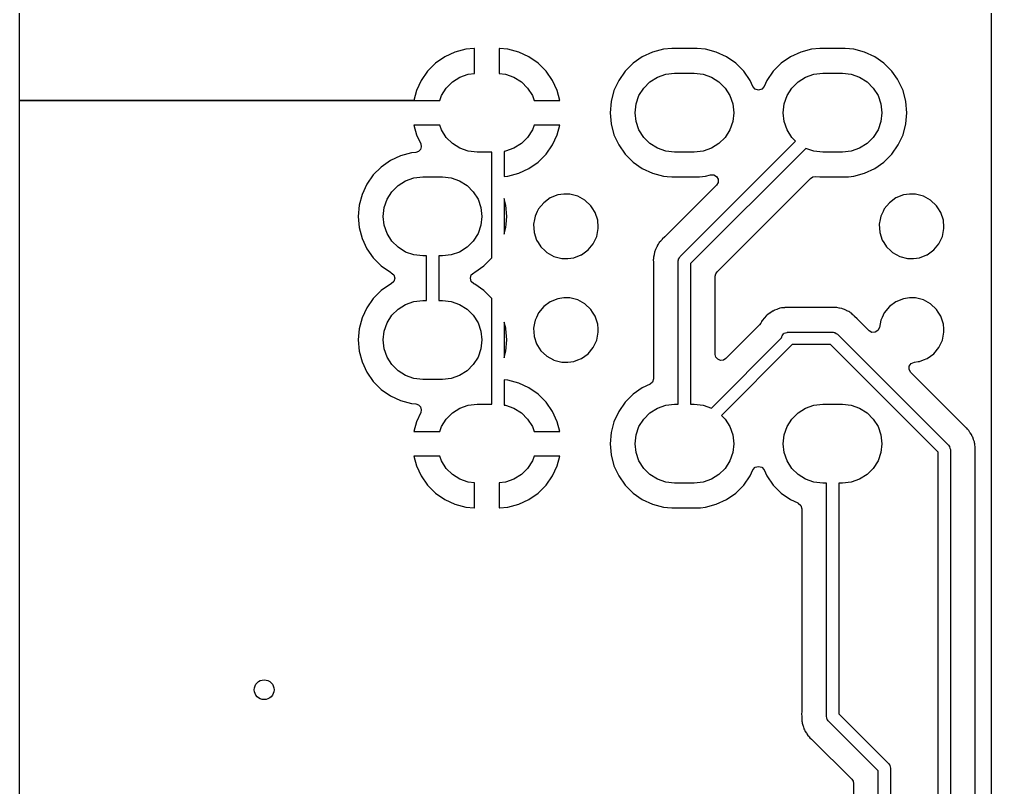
# Model space of a CAD drawing. Extents: x 144.2 to 239.5, y -132.7 to -33.4.
# Drawn here: x 219.84 to 239.52, y -116.28 to -100.73 of the extents above; entities that cross this region are included whole.
import ezdxf

# ---------------------------------------------------------------- set-up
doc = ezdxf.new("R2010")
doc.units = 0
doc.layers.add('BLACK', color=7, linetype='CONTINUOUS')

msp = doc.modelspace()

# ---------------------------------------------------------------- linework, layer by layer
at = {"layer": 'BLACK', "linetype": 'CONTINUOUS'}
for p, q in [((239.519, -43.0745), (239.51, -132.595)), ((219.835, -102.37), (219.835, -94.7995)), ((228.873, -101.335), (228.654, -101.394)), ((229.043, -101.32), (228.873, -101.335)), ((229.05, -101.32), (229.043, -101.32)), ((229.05, -101.826), (229.05, -101.32)), ((229.557, -101.32), (229.55, -101.32)), ((229.55, -101.32), (229.55, -101.826)), ((229.727, -101.335), (229.557, -101.32)), ((229.946, -101.394), (229.727, -101.335)), ((232.873, -101.334), (232.654, -101.393)), ((233.043, -101.319), (232.873, -101.334)), ((233.557, -101.319), (233.043, -101.319)), ((233.043, -101.319), (233.043, -101.319)), ((233.727, -101.334), (233.557, -101.319)), ((233.557, -101.319), (233.557, -101.319)), ((233.946, -101.393), (233.727, -101.334)), ((235.873, -101.334), (235.654, -101.393)), ((236.043, -101.319), (235.873, -101.334)), ((236.557, -101.319), (236.043, -101.319)), ((236.043, -101.319), (236.043, -101.319)), ((236.727, -101.334), (236.557, -101.319)), ((236.557, -101.319), (236.557, -101.319)), ((236.946, -101.393), (236.727, -101.334)), ((228.448, -101.49), (228.261, -101.62)), ((228.654, -101.394), (228.448, -101.49)), ((230.152, -101.49), (229.946, -101.394)), ((230.339, -101.62), (230.152, -101.49)), ((232.447, -101.489), (232.261, -101.62)), ((232.654, -101.393), (232.447, -101.489)), ((234.153, -101.489), (233.946, -101.393)), ((234.339, -101.62), (234.153, -101.489)), ((235.447, -101.489), (235.261, -101.62)), ((235.654, -101.393), (235.447, -101.489)), ((237.153, -101.489), (236.946, -101.393)), ((237.339, -101.62), (237.153, -101.489)), ((228.261, -101.62), (228.1, -101.781)), ((230.5, -101.781), (230.339, -101.62)), ((232.261, -101.62), (232.1, -101.781)), ((234.5, -101.781), (234.339, -101.62)), ((235.261, -101.62), (235.1, -101.781)), ((237.5, -101.781), (237.339, -101.62)), ((228.1, -101.781), (227.97, -101.968)), ((228.601, -101.995), (228.753, -101.899)), ((228.753, -101.899), (228.922, -101.84)), ((228.922, -101.84), (229.05, -101.826)), ((229.55, -101.826), (229.678, -101.84)), ((229.678, -101.84), (229.847, -101.899)), ((229.847, -101.899), (229.999, -101.995)), ((230.63, -101.968), (230.5, -101.781)), ((232.1, -101.781), (231.969, -101.967)), ((232.601, -101.995), (232.753, -101.899)), ((232.753, -101.899), (232.922, -101.84)), ((232.922, -101.84), (233.1, -101.82)), ((233.1, -101.82), (233.5, -101.82)), ((233.5, -101.82), (233.678, -101.84)), ((233.678, -101.84), (233.847, -101.899)), ((233.847, -101.899), (233.999, -101.995)), ((234.631, -101.967), (234.5, -101.781)), ((235.1, -101.781), (234.969, -101.967)), ((235.601, -101.995), (235.753, -101.899)), ((235.753, -101.899), (235.922, -101.84)), ((235.922, -101.84), (236.1, -101.82)), ((236.1, -101.82), (236.5, -101.82)), ((236.5, -101.82), (236.678, -101.84)), ((236.678, -101.84), (236.847, -101.899)), ((236.847, -101.899), (236.999, -101.995)), ((237.614, -101.944), (237.5, -101.781)), ((237.631, -101.967), (237.614, -101.944)), ((227.97, -101.968), (227.874, -102.174)), ((228.379, -102.273), (228.475, -102.121)), ((228.475, -102.121), (228.601, -101.995)), ((229.999, -101.995), (230.125, -102.121)), ((230.125, -102.121), (230.221, -102.273)), ((230.726, -102.174), (230.63, -101.968)), ((231.969, -101.967), (231.873, -102.174)), ((232.379, -102.273), (232.475, -102.121)), ((232.475, -102.121), (232.601, -101.995)), ((233.999, -101.995), (234.125, -102.121)), ((234.125, -102.121), (234.221, -102.273)), ((234.688, -102.09), (234.631, -101.967)), ((234.733, -102.142), (234.688, -102.09)), ((234.8, -102.161), (234.733, -102.142)), ((234.867, -102.142), (234.8, -102.161)), ((234.912, -102.09), (234.867, -102.142)), ((234.969, -101.967), (234.912, -102.09)), ((235.379, -102.273), (235.475, -102.121)), ((235.475, -102.121), (235.601, -101.995)), ((236.999, -101.995), (237.125, -102.121)), ((237.125, -102.121), (237.221, -102.273)), ((237.727, -102.174), (237.631, -101.967)), ((227.874, -102.174), (227.821, -102.37)), ((228.345, -102.37), (228.379, -102.273)), ((230.221, -102.273), (230.255, -102.37)), ((230.779, -102.37), (230.726, -102.174)), ((231.873, -102.174), (231.814, -102.393)), ((232.32, -102.442), (232.379, -102.273)), ((234.221, -102.273), (234.28, -102.442)), ((235.32, -102.442), (235.379, -102.273)), ((237.221, -102.273), (237.28, -102.442)), ((237.786, -102.393), (237.727, -102.174)), ((219.835, -107.22), (219.835, -102.37)), ((219.835, -102.37), (227.821, -102.37)), ((227.821, -102.37), (219.835, -102.37)), ((227.821, -102.37), (228.345, -102.37)), ((227.821, -102.37), (227.821, -102.37)), ((230.255, -102.37), (230.779, -102.37)), ((230.779, -102.37), (230.779, -102.37)), ((231.814, -102.393), (231.795, -102.62)), ((232.3, -102.62), (232.32, -102.442)), ((234.28, -102.442), (234.3, -102.62)), ((235.3, -102.62), (235.32, -102.442)), ((237.28, -102.442), (237.3, -102.62)), ((237.805, -102.62), (237.786, -102.393)), ((231.795, -102.62), (231.814, -102.847)), ((232.32, -102.798), (232.3, -102.62)), ((234.3, -102.62), (234.28, -102.798)), ((235.32, -102.798), (235.3, -102.62)), ((237.3, -102.62), (237.28, -102.798)), ((237.786, -102.847), (237.805, -102.62)), ((228.345, -102.87), (227.821, -102.87)), ((227.821, -102.87), (227.874, -103.066)), ((228.379, -102.967), (228.345, -102.87)), ((230.255, -102.87), (230.221, -102.967)), ((230.779, -102.87), (230.255, -102.87)), ((230.726, -103.066), (230.779, -102.87)), ((231.814, -102.847), (231.873, -103.066)), ((232.379, -102.967), (232.32, -102.798)), ((234.28, -102.798), (234.221, -102.967)), ((235.379, -102.967), (235.32, -102.798)), ((237.28, -102.798), (237.221, -102.967)), ((237.727, -103.066), (237.786, -102.847)), ((227.874, -103.066), (227.96, -103.251)), ((228.475, -103.119), (228.379, -102.967)), ((228.601, -103.245), (228.475, -103.119)), ((230.125, -103.119), (229.999, -103.245)), ((230.221, -102.967), (230.125, -103.119)), ((230.63, -103.272), (230.726, -103.066)), ((231.873, -103.066), (231.969, -103.273)), ((232.475, -103.119), (232.379, -102.967)), ((232.601, -103.245), (232.475, -103.119)), ((234.125, -103.119), (233.999, -103.245)), ((234.221, -102.967), (234.125, -103.119)), ((235.475, -103.119), (235.379, -102.967)), ((235.549, -103.194), (235.475, -103.119)), ((237.125, -103.119), (236.999, -103.245)), ((237.221, -102.967), (237.125, -103.119)), ((237.631, -103.273), (237.727, -103.066)), ((227.971, -103.309), (227.955, -103.365)), ((227.96, -103.251), (227.971, -103.309)), ((228.753, -103.341), (228.601, -103.245)), ((228.922, -103.4), (228.753, -103.341)), ((229.847, -103.341), (229.678, -103.4)), ((229.999, -103.245), (229.847, -103.341)), ((230.5, -103.459), (230.63, -103.272)), ((231.969, -103.273), (232.1, -103.459)), ((232.753, -103.341), (232.601, -103.245)), ((232.922, -103.4), (232.753, -103.341)), ((233.212, -105.532), (235.549, -103.194)), ((233.847, -103.341), (233.678, -103.4)), ((233.999, -103.245), (233.847, -103.341)), ((236.847, -103.341), (236.678, -103.4)), ((236.999, -103.245), (236.847, -103.341)), ((237.5, -103.459), (237.631, -103.273)), ((227.554, -103.493), (227.347, -103.589)), ((227.773, -103.434), (227.554, -103.493)), ((227.858, -103.427), (227.773, -103.434)), ((227.914, -103.408), (227.858, -103.427)), ((227.955, -103.365), (227.914, -103.408)), ((229.1, -103.42), (228.922, -103.4)), ((229.4, -103.42), (229.1, -103.42)), ((229.4, -105.559), (229.4, -103.42)), ((229.678, -103.4), (229.65, -103.403)), ((229.65, -103.403), (229.65, -103.912)), ((230.339, -103.62), (230.5, -103.459)), ((232.1, -103.459), (232.261, -103.62)), ((233.1, -103.42), (232.922, -103.4)), ((233.5, -103.42), (233.1, -103.42)), ((235.755, -103.342), (233.425, -105.672)), ((233.678, -103.4), (233.5, -103.42)), ((235.922, -103.4), (235.755, -103.342)), ((236.1, -103.42), (235.922, -103.4)), ((236.5, -103.42), (236.1, -103.42)), ((236.678, -103.4), (236.5, -103.42)), ((237.339, -103.62), (237.5, -103.459)), ((227.161, -103.72), (227, -103.881)), ((227.347, -103.589), (227.161, -103.72)), ((230.152, -103.75), (230.339, -103.62)), ((232.261, -103.62), (232.447, -103.751)), ((237.153, -103.751), (237.339, -103.62)), ((227, -103.881), (226.869, -104.067)), ((227.822, -103.94), (228, -103.92)), ((228, -103.92), (228.4, -103.92)), ((228.4, -103.92), (228.578, -103.94)), ((229.65, -103.912), (229.727, -103.905)), ((229.727, -103.905), (229.946, -103.846)), ((229.946, -103.846), (230.152, -103.75)), ((232.447, -103.751), (232.447, -103.751)), ((232.447, -103.751), (232.447, -103.751)), ((232.447, -103.751), (232.654, -103.847)), ((232.654, -103.847), (232.873, -103.906)), ((232.873, -103.906), (232.952, -103.913)), ((232.952, -103.913), (233.043, -103.92)), ((233.043, -103.92), (233.043, -103.92)), ((233.043, -103.92), (233.557, -103.92)), ((233.557, -103.92), (233.605, -103.916)), ((233.557, -103.92), (233.557, -103.92)), ((233.605, -103.916), (233.727, -103.906)), ((233.727, -103.906), (233.83, -103.878)), ((233.83, -103.878), (233.894, -103.878)), ((233.894, -103.878), (233.95, -103.91)), ((233.95, -103.91), (233.982, -103.966)), ((235.856, -103.949), (235.901, -103.92)), ((235.901, -103.92), (235.954, -103.913)), ((235.954, -103.913), (236.043, -103.92)), ((236.043, -103.92), (236.557, -103.92)), ((236.557, -103.92), (236.625, -103.915)), ((236.557, -103.92), (236.557, -103.92)), ((236.625, -103.915), (236.727, -103.906)), ((236.727, -103.906), (236.946, -103.847)), ((236.946, -103.847), (237.153, -103.751)), ((226.869, -104.067), (226.773, -104.274)), ((227.375, -104.221), (227.501, -104.095)), ((227.501, -104.095), (227.653, -103.999)), ((227.653, -103.999), (227.822, -103.94)), ((228.578, -103.94), (228.747, -103.999)), ((228.747, -103.999), (228.899, -104.095)), ((228.899, -104.095), (229.025, -104.221)), ((233.95, -104.085), (232.916, -105.119)), ((233.982, -104.03), (233.95, -104.085)), ((233.982, -103.966), (233.982, -104.03)), ((234.926, -104.879), (235.856, -103.949)), ((226.773, -104.274), (226.714, -104.493)), ((227.279, -104.373), (227.375, -104.221)), ((229.025, -104.221), (229.121, -104.373)), ((230.737, -104.285), (230.584, -104.345)), ((230.859, -104.269), (230.737, -104.285)), ((230.982, -104.269), (230.859, -104.269)), ((230.859, -104.269), (230.859, -104.269)), ((231.141, -104.31), (230.982, -104.269)), ((230.982, -104.269), (230.982, -104.269)), ((231.285, -104.39), (231.141, -104.31)), ((237.737, -104.285), (237.584, -104.345)), ((237.859, -104.269), (237.737, -104.285)), ((237.982, -104.269), (237.859, -104.269)), ((237.859, -104.269), (237.859, -104.269)), ((238.141, -104.31), (237.982, -104.269)), ((237.982, -104.269), (237.982, -104.269)), ((238.285, -104.39), (238.141, -104.31)), ((226.714, -104.493), (226.695, -104.72)), ((227.22, -104.542), (227.279, -104.373)), ((229.121, -104.373), (229.18, -104.542)), ((229.686, -104.493), (229.65, -104.36)), ((229.65, -104.36), (229.65, -105.08)), ((229.705, -104.72), (229.686, -104.493)), ((230.451, -104.442), (230.346, -104.569)), ((230.584, -104.345), (230.451, -104.442)), ((231.405, -104.502), (231.285, -104.39)), ((231.433, -104.546), (231.405, -104.502)), ((237.451, -104.442), (237.346, -104.569)), ((237.584, -104.345), (237.451, -104.442)), ((238.405, -104.502), (238.285, -104.39)), ((238.433, -104.546), (238.405, -104.502)), ((227.2, -104.72), (227.22, -104.542)), ((229.18, -104.542), (229.2, -104.72)), ((230.276, -104.717), (230.264, -104.784)), ((230.321, -104.623), (230.276, -104.717)), ((230.346, -104.569), (230.321, -104.623)), ((231.493, -104.641), (231.433, -104.546)), ((231.544, -104.797), (231.493, -104.641)), ((237.276, -104.717), (237.264, -104.784)), ((237.321, -104.623), (237.276, -104.717)), ((237.346, -104.569), (237.321, -104.623)), ((238.493, -104.641), (238.433, -104.546)), ((238.544, -104.797), (238.493, -104.641)), ((226.695, -104.72), (226.714, -104.947)), ((227.22, -104.898), (227.2, -104.72)), ((227.279, -105.067), (227.22, -104.898)), ((229.18, -104.898), (229.121, -105.067)), ((229.2, -104.72), (229.18, -104.898)), ((229.686, -104.947), (229.692, -104.879)), ((229.692, -104.879), (229.705, -104.72)), ((230.264, -104.784), (230.246, -104.879)), ((230.246, -104.879), (230.256, -105.043)), ((231.553, -104.94), (231.544, -104.797)), ((231.544, -104.797), (231.544, -104.797)), ((234.432, -105.373), (234.926, -104.879)), ((237.264, -104.784), (237.246, -104.879)), ((237.246, -104.879), (237.256, -105.043)), ((238.553, -104.94), (238.544, -104.797)), ((238.544, -104.797), (238.544, -104.797)), ((226.714, -104.947), (226.773, -105.166)), ((227.375, -105.219), (227.279, -105.067)), ((229.121, -105.067), (229.025, -105.219)), ((229.65, -105.08), (229.686, -104.947)), ((230.256, -105.043), (230.256, -105.043)), ((230.256, -105.043), (230.307, -105.199)), ((231.524, -105.123), (231.554, -104.961)), ((231.554, -104.961), (231.553, -104.94)), ((237.256, -105.043), (237.256, -105.043)), ((237.256, -105.043), (237.307, -105.199)), ((238.524, -105.123), (238.554, -104.961)), ((238.554, -104.961), (238.553, -104.94)), ((226.773, -105.166), (226.869, -105.373)), ((227.501, -105.345), (227.375, -105.219)), ((229.025, -105.219), (228.899, -105.345)), ((230.307, -105.199), (230.338, -105.249)), ((230.338, -105.249), (230.395, -105.338)), ((231.349, -105.398), (231.454, -105.271)), ((231.454, -105.271), (231.524, -105.123)), ((232.757, -105.299), (232.74, -105.339)), ((232.77, -105.283), (232.757, -105.299)), ((232.78, -105.267), (232.77, -105.283)), ((232.79, -105.249), (232.78, -105.267)), ((232.82, -105.218), (232.79, -105.249)), ((232.827, -105.209), (232.82, -105.218)), ((232.83, -105.206), (232.827, -105.209)), ((232.849, -105.186), (232.83, -105.206)), ((232.852, -105.183), (232.849, -105.186)), ((232.9, -105.132), (232.852, -105.183)), ((232.916, -105.119), (232.9, -105.132)), ((237.307, -105.199), (237.338, -105.249)), ((237.338, -105.249), (237.395, -105.338)), ((238.349, -105.398), (238.454, -105.271)), ((238.454, -105.271), (238.524, -105.123)), ((226.869, -105.373), (227, -105.559)), ((227.653, -105.441), (227.501, -105.345)), ((227.822, -105.5), (227.653, -105.441)), ((228, -105.52), (227.822, -105.5)), ((228.578, -105.5), (228.4, -105.52)), ((228.747, -105.441), (228.578, -105.5)), ((228.899, -105.345), (228.747, -105.441)), ((230.395, -105.338), (230.479, -105.417)), ((230.479, -105.417), (230.515, -105.45)), ((230.515, -105.45), (230.659, -105.53)), ((231.063, -105.555), (231.206, -105.499)), ((231.206, -105.499), (231.216, -105.495)), ((231.216, -105.495), (231.349, -105.398)), ((232.685, -105.499), (232.674, -105.541)), ((232.688, -105.487), (232.685, -105.499)), ((232.695, -105.444), (232.688, -105.487)), ((232.703, -105.426), (232.695, -105.444)), ((232.709, -105.407), (232.703, -105.426)), ((232.714, -105.388), (232.709, -105.407)), ((232.735, -105.35), (232.714, -105.388)), ((232.74, -105.339), (232.735, -105.35)), ((233.962, -105.843), (234.432, -105.373)), ((237.395, -105.338), (237.479, -105.417)), ((237.479, -105.417), (237.515, -105.45)), ((237.515, -105.45), (237.659, -105.53)), ((238.063, -105.555), (238.206, -105.499)), ((238.206, -105.499), (238.216, -105.495)), ((238.216, -105.495), (238.349, -105.398)), ((227, -105.559), (227.161, -105.72)), ((228.075, -105.52), (228, -105.52)), ((228.075, -106.42), (228.075, -105.52)), ((228.4, -105.52), (228.325, -105.52)), ((228.325, -105.52), (228.325, -106.42)), ((229.239, -105.72), (229.4, -105.559)), ((230.659, -105.53), (230.659, -105.53)), ((230.659, -105.53), (230.818, -105.57)), ((230.818, -105.57), (230.818, -105.57)), ((230.818, -105.57), (230.941, -105.57)), ((230.941, -105.57), (231.063, -105.555)), ((230.941, -105.57), (230.941, -105.57)), ((232.673, -105.58), (232.67, -105.6)), ((232.67, -105.6), (232.674, -105.644)), ((232.674, -105.561), (232.673, -105.58)), ((232.674, -105.541), (232.674, -105.561)), ((232.674, -105.644), (232.674, -105.655)), ((232.674, -105.655), (232.674, -108.004)), ((233.175, -105.62), (233.178, -105.598)), ((233.175, -108.52), (233.175, -105.62)), ((233.178, -105.593), (233.179, -105.591)), ((233.178, -105.598), (233.178, -105.593)), ((233.179, -105.591), (233.18, -105.585)), ((233.18, -105.585), (233.197, -105.559)), ((233.197, -105.559), (233.212, -105.532)), ((233.425, -105.672), (233.425, -108.52)), ((237.659, -105.53), (237.659, -105.53)), ((237.659, -105.53), (237.818, -105.57)), ((237.818, -105.57), (237.818, -105.57)), ((237.818, -105.57), (237.941, -105.57)), ((237.941, -105.57), (238.063, -105.555)), ((237.941, -105.57), (237.941, -105.57)), ((227.161, -105.72), (227.347, -105.851)), ((227.347, -105.851), (227.362, -105.858)), ((227.362, -105.858), (227.415, -105.903)), ((228.985, -105.903), (229.038, -105.858)), ((229.038, -105.858), (229.053, -105.851)), ((229.053, -105.851), (229.239, -105.72)), ((233.925, -105.93), (233.935, -105.883)), ((233.935, -105.883), (233.962, -105.843)), ((227.347, -106.089), (227.161, -106.22)), ((227.362, -106.082), (227.347, -106.089)), ((227.415, -106.037), (227.362, -106.082)), ((227.415, -105.903), (227.434, -105.97)), ((227.434, -105.97), (227.415, -106.037)), ((228.966, -105.97), (228.985, -105.903)), ((228.985, -106.037), (228.966, -105.97)), ((229.038, -106.082), (228.985, -106.037)), ((229.053, -106.089), (229.038, -106.082)), ((229.239, -106.22), (229.053, -106.089)), ((229.053, -106.089), (229.053, -106.089)), ((233.925, -107.511), (233.925, -105.93)), ((227.161, -106.22), (227, -106.381)), ((229.4, -106.381), (229.239, -106.22)), ((227, -106.381), (226.869, -106.567)), ((227.653, -106.499), (227.822, -106.44)), ((227.822, -106.44), (228, -106.42)), ((228, -106.42), (228.075, -106.42)), ((228.325, -106.42), (228.4, -106.42)), ((228.4, -106.42), (228.578, -106.44)), ((228.578, -106.44), (228.747, -106.499)), ((229.4, -108.52), (229.4, -106.381)), ((230.584, -106.445), (230.451, -106.542)), ((230.737, -106.385), (230.584, -106.445)), ((230.859, -106.37), (230.737, -106.385)), ((230.982, -106.37), (230.859, -106.37)), ((230.859, -106.37), (230.859, -106.37)), ((231.141, -106.41), (230.982, -106.37)), ((230.982, -106.37), (230.982, -106.37)), ((231.285, -106.49), (231.141, -106.41)), ((231.405, -106.602), (231.285, -106.49)), ((237.584, -106.445), (237.451, -106.542)), ((237.737, -106.385), (237.584, -106.445)), ((237.859, -106.37), (237.737, -106.385)), ((237.982, -106.37), (237.859, -106.37)), ((237.859, -106.37), (237.859, -106.37)), ((238.141, -106.41), (237.982, -106.37)), ((237.982, -106.37), (237.982, -106.37)), ((238.285, -106.49), (238.141, -106.41)), ((238.405, -106.602), (238.285, -106.49)), ((226.869, -106.567), (226.773, -106.774)), ((227.375, -106.721), (227.501, -106.595)), ((227.501, -106.595), (227.653, -106.499)), ((228.747, -106.499), (228.899, -106.595)), ((228.899, -106.595), (229.025, -106.721)), ((230.346, -106.669), (230.302, -106.764)), ((230.451, -106.542), (230.346, -106.669)), ((231.439, -106.656), (231.405, -106.602)), ((231.493, -106.741), (231.439, -106.656)), ((235.035, -106.674), (234.988, -106.704)), ((235.041, -106.67), (235.035, -106.674)), ((235.086, -106.638), (235.041, -106.67)), ((235.094, -106.635), (235.086, -106.638)), ((235.115, -106.624), (235.094, -106.635)), ((235.122, -106.62), (235.115, -106.624)), ((235.174, -106.602), (235.122, -106.62)), ((235.182, -106.6), (235.174, -106.602)), ((235.233, -106.579), (235.182, -106.6)), ((235.241, -106.578), (235.233, -106.579)), ((235.264, -106.573), (235.241, -106.578)), ((235.272, -106.571), (235.264, -106.573)), ((235.327, -106.567), (235.272, -106.571)), ((235.335, -106.566), (235.327, -106.567)), ((235.351, -106.564), (235.335, -106.566)), ((235.366, -106.564), (235.351, -106.564)), ((235.374, -106.564), (235.366, -106.564)), ((235.43, -106.561), (235.374, -106.564)), ((235.438, -106.562), (235.43, -106.561)), ((235.461, -106.564), (235.438, -106.562)), ((236.275, -106.564), (235.461, -106.564)), ((236.286, -106.564), (236.275, -106.564)), ((236.304, -106.562), (236.286, -106.564)), ((236.33, -106.56), (236.304, -106.562)), ((236.336, -106.561), (236.33, -106.56)), ((236.33, -106.56), (236.33, -106.56)), ((236.35, -106.563), (236.336, -106.561)), ((236.369, -106.564), (236.35, -106.563)), ((236.389, -106.564), (236.369, -106.564)), ((236.431, -106.575), (236.389, -106.564)), ((236.443, -106.578), (236.431, -106.575)), ((236.486, -106.585), (236.443, -106.578)), ((236.504, -106.593), (236.486, -106.585)), ((236.523, -106.599), (236.504, -106.593)), ((236.542, -106.604), (236.523, -106.599)), ((236.58, -106.625), (236.542, -106.604)), ((236.591, -106.63), (236.58, -106.625)), ((236.631, -106.647), (236.591, -106.63)), ((236.647, -106.66), (236.631, -106.647)), ((236.663, -106.67), (236.647, -106.66)), ((236.681, -106.68), (236.663, -106.67)), ((236.712, -106.71), (236.681, -106.68)), ((237.346, -106.669), (237.302, -106.764)), ((237.451, -106.542), (237.346, -106.669)), ((238.439, -106.656), (238.405, -106.602)), ((238.493, -106.741), (238.439, -106.656)), ((226.773, -106.774), (226.714, -106.993)), ((227.22, -107.042), (227.279, -106.873)), ((227.279, -106.873), (227.375, -106.721)), ((229.025, -106.721), (229.121, -106.873)), ((229.121, -106.873), (229.18, -107.042)), ((229.682, -106.979), (229.65, -106.86)), ((229.65, -106.86), (229.65, -107.58)), ((230.264, -106.882), (230.246, -106.979)), ((230.276, -106.817), (230.264, -106.882)), ((230.302, -106.764), (230.276, -106.817)), ((231.544, -106.897), (231.493, -106.741)), ((234.844, -106.881), (234.82, -106.916)), ((234.858, -106.852), (234.844, -106.881)), ((234.863, -106.846), (234.858, -106.852)), ((234.876, -106.827), (234.863, -106.846)), ((234.88, -106.819), (234.876, -106.827)), ((234.918, -106.779), (234.88, -106.819)), ((234.923, -106.773), (234.918, -106.779)), ((234.958, -106.73), (234.923, -106.773)), ((234.965, -106.726), (234.958, -106.73)), ((234.983, -106.71), (234.965, -106.726)), ((234.988, -106.704), (234.983, -106.71)), ((236.721, -106.717), (236.712, -106.71)), ((236.724, -106.72), (236.721, -106.717)), ((236.744, -106.739), (236.724, -106.72)), ((236.747, -106.742), (236.744, -106.739)), ((236.798, -106.79), (236.747, -106.742)), ((236.811, -106.806), (236.798, -106.79)), ((237.038, -107.033), (236.811, -106.806)), ((237.276, -106.817), (237.248, -106.969)), ((237.302, -106.764), (237.276, -106.817)), ((238.544, -106.897), (238.493, -106.741)), ((226.714, -106.993), (226.695, -107.22)), ((227.2, -107.22), (227.22, -107.042)), ((229.18, -107.042), (229.2, -107.22)), ((229.686, -106.993), (229.682, -106.979)), ((229.705, -107.22), (229.686, -106.993)), ((230.246, -106.979), (230.256, -107.143)), ((231.524, -107.223), (231.554, -107.061)), ((231.55, -106.993), (231.544, -106.897)), ((231.544, -106.897), (231.544, -106.897)), ((231.554, -107.061), (231.55, -106.993)), ((234.82, -106.916), (234.137, -107.598)), ((235.322, -107.085), (235.348, -107.077)), ((235.348, -107.077), (235.372, -107.066)), ((235.372, -107.066), (235.381, -107.068)), ((235.381, -107.068), (235.39, -107.065)), ((235.39, -107.065), (236.31, -107.065)), ((236.31, -107.065), (236.332, -107.068)), ((236.332, -107.068), (236.337, -107.068)), ((236.337, -107.068), (236.339, -107.069)), ((236.339, -107.069), (236.345, -107.07)), ((236.345, -107.07), (236.371, -107.087)), ((237.096, -107.066), (237.038, -107.033)), ((237.162, -107.064), (237.096, -107.066)), ((237.218, -107.028), (237.162, -107.064)), ((237.248, -106.969), (237.218, -107.028)), ((238.524, -107.223), (238.554, -107.061)), ((238.55, -106.993), (238.544, -106.897)), ((238.544, -106.897), (238.544, -106.897)), ((238.554, -107.061), (238.55, -106.993)), ((219.835, -109.57), (219.835, -107.22)), ((226.695, -107.22), (226.714, -107.447)), ((227.22, -107.398), (227.2, -107.22)), ((229.2, -107.22), (229.18, -107.398)), ((229.686, -107.447), (229.705, -107.22)), ((230.256, -107.143), (230.258, -107.15)), ((230.258, -107.15), (230.307, -107.299)), ((231.454, -107.371), (231.524, -107.223)), ((233.845, -108.598), (235.267, -107.176)), ((235.267, -107.176), (235.27, -107.155)), ((235.27, -107.155), (235.275, -107.147)), ((235.275, -107.147), (235.276, -107.138)), ((235.276, -107.138), (235.294, -107.118)), ((235.294, -107.118), (235.308, -107.096)), ((235.308, -107.096), (235.316, -107.092)), ((235.316, -107.092), (235.322, -107.085)), ((236.371, -107.087), (236.398, -107.102)), ((236.398, -107.102), (238.648, -109.352)), ((238.454, -107.371), (238.524, -107.223)), ((226.714, -107.447), (226.773, -107.666)), ((227.279, -107.567), (227.22, -107.398)), ((229.18, -107.398), (229.121, -107.567)), ((229.65, -107.58), (229.686, -107.447)), ((230.307, -107.299), (230.327, -107.332)), ((230.327, -107.332), (230.395, -107.438)), ((230.395, -107.438), (230.507, -107.544)), ((231.349, -107.498), (231.454, -107.371)), ((235.478, -107.318), (234.051, -108.746)), ((235.48, -107.315), (235.478, -107.318)), ((236.258, -107.315), (235.48, -107.315)), ((238.435, -109.492), (236.258, -107.315)), ((238.349, -107.498), (238.454, -107.371)), ((226.773, -107.666), (226.869, -107.873)), ((227.375, -107.719), (227.279, -107.567)), ((229.121, -107.567), (229.025, -107.719)), ((230.507, -107.544), (230.515, -107.55)), ((230.515, -107.55), (230.65, -107.625)), ((230.65, -107.625), (230.659, -107.63)), ((230.659, -107.63), (230.818, -107.67)), ((230.818, -107.67), (230.818, -107.67)), ((230.818, -107.67), (230.941, -107.67)), ((230.941, -107.67), (231.063, -107.655)), ((230.941, -107.67), (230.941, -107.67)), ((231.063, -107.655), (231.139, -107.625)), ((231.139, -107.625), (231.216, -107.595)), ((231.216, -107.595), (231.349, -107.498)), ((233.939, -107.567), (233.925, -107.511)), ((233.977, -107.611), (233.939, -107.567)), ((234.03, -107.633), (233.977, -107.611)), ((234.088, -107.628), (234.03, -107.633)), ((234.137, -107.598), (234.088, -107.628)), ((237.893, -107.695), (237.956, -107.669)), ((237.956, -107.669), (238.031, -107.659)), ((238.031, -107.659), (238.063, -107.655)), ((238.063, -107.655), (238.139, -107.625)), ((238.139, -107.625), (238.216, -107.595)), ((238.216, -107.595), (238.349, -107.498)), ((227.501, -107.845), (227.375, -107.719)), ((227.653, -107.941), (227.501, -107.845)), ((228.899, -107.845), (228.747, -107.941)), ((229.025, -107.719), (228.899, -107.845)), ((237.851, -107.82), (237.854, -107.751)), ((237.884, -107.879), (237.851, -107.82)), ((237.854, -107.751), (237.893, -107.695)), ((226.869, -107.873), (227, -108.059)), ((227, -108.059), (227.161, -108.22)), ((227.822, -108), (227.653, -107.941)), ((228, -108.02), (227.822, -108)), ((228.4, -108.02), (228, -108.02)), ((228.578, -108), (228.4, -108.02)), ((228.747, -107.941), (228.578, -108)), ((229.727, -108.035), (229.65, -108.028)), ((229.65, -108.028), (229.65, -108.537)), ((229.946, -108.094), (229.727, -108.035)), ((232.674, -108.004), (232.655, -108.071)), ((238.977, -108.973), (237.884, -107.879)), ((227.161, -108.22), (227.347, -108.351)), ((230.152, -108.19), (229.946, -108.094)), ((230.339, -108.32), (230.152, -108.19)), ((232.447, -108.189), (232.261, -108.32)), ((232.603, -108.117), (232.447, -108.189)), ((232.655, -108.071), (232.603, -108.117)), ((227.347, -108.351), (227.347, -108.351)), ((227.347, -108.351), (227.347, -108.351)), ((227.347, -108.351), (227.554, -108.447)), ((227.554, -108.447), (227.773, -108.506)), ((230.5, -108.481), (230.339, -108.32)), ((232.261, -108.32), (232.1, -108.481)), ((227.773, -108.506), (227.858, -108.513)), ((227.858, -108.513), (227.914, -108.532)), ((227.914, -108.532), (227.955, -108.575)), ((227.955, -108.575), (227.971, -108.631)), ((227.971, -108.631), (227.96, -108.689)), ((228.601, -108.695), (228.753, -108.599)), ((228.753, -108.599), (228.922, -108.54)), ((228.922, -108.54), (229.1, -108.52)), ((229.1, -108.52), (229.4, -108.52)), ((229.65, -108.537), (229.678, -108.54)), ((229.678, -108.54), (229.847, -108.599)), ((229.847, -108.599), (229.999, -108.695)), ((230.63, -108.668), (230.5, -108.481)), ((232.1, -108.481), (231.969, -108.667)), ((232.601, -108.695), (232.753, -108.599)), ((232.753, -108.599), (232.922, -108.54)), ((232.922, -108.54), (233.1, -108.52)), ((233.1, -108.52), (233.175, -108.52)), ((233.425, -108.52), (233.5, -108.52)), ((233.5, -108.52), (233.678, -108.54)), ((233.678, -108.54), (233.845, -108.598)), ((235.601, -108.695), (235.753, -108.599)), ((235.753, -108.599), (235.922, -108.54)), ((235.922, -108.54), (236.1, -108.52)), ((236.1, -108.52), (236.5, -108.52)), ((236.5, -108.52), (236.678, -108.54)), ((236.678, -108.54), (236.847, -108.599)), ((236.847, -108.599), (236.999, -108.695)), ((227.96, -108.689), (227.874, -108.874)), ((228.379, -108.973), (228.475, -108.821)), ((228.475, -108.821), (228.601, -108.695)), ((229.999, -108.695), (230.125, -108.821)), ((230.125, -108.821), (230.221, -108.973)), ((230.726, -108.874), (230.63, -108.668)), ((231.969, -108.667), (231.873, -108.874)), ((232.379, -108.973), (232.475, -108.821)), ((232.475, -108.821), (232.601, -108.695)), ((234.051, -108.746), (234.125, -108.821)), ((234.125, -108.821), (234.221, -108.973)), ((235.379, -108.973), (235.475, -108.821)), ((235.475, -108.821), (235.601, -108.695)), ((236.999, -108.695), (237.125, -108.821)), ((237.125, -108.821), (237.221, -108.973)), ((227.874, -108.874), (227.821, -109.07)), ((228.345, -109.07), (228.379, -108.973)), ((230.221, -108.973), (230.255, -109.07)), ((230.779, -109.07), (230.726, -108.874)), ((231.873, -108.874), (231.814, -109.093)), ((232.32, -109.142), (232.379, -108.973)), ((234.221, -108.973), (234.28, -109.142)), ((235.32, -109.142), (235.379, -108.973)), ((237.221, -108.973), (237.28, -109.142)), ((238.986, -108.981), (238.977, -108.973)), ((239.007, -108.998), (238.986, -108.981)), ((239.02, -109.008), (239.007, -108.998)), ((239.031, -109.025), (239.02, -109.008)), ((239.044, -109.039), (239.031, -109.025)), ((239.058, -109.054), (239.044, -109.039)), ((227.821, -109.07), (227.821, -109.07)), ((227.821, -109.07), (228.345, -109.07)), ((230.255, -109.07), (230.779, -109.07)), ((230.779, -109.07), (230.779, -109.07)), ((231.814, -109.093), (231.795, -109.32)), ((232.3, -109.32), (232.32, -109.142)), ((234.28, -109.142), (234.3, -109.32)), ((235.3, -109.32), (235.32, -109.142)), ((237.28, -109.142), (237.3, -109.32)), ((239.075, -109.082), (239.058, -109.054)), ((239.08, -109.091), (239.075, -109.082)), ((239.087, -109.101), (239.08, -109.091)), ((239.112, -109.136), (239.087, -109.101)), ((239.12, -109.155), (239.112, -109.136)), ((239.128, -109.172), (239.12, -109.155)), ((239.134, -109.182), (239.128, -109.172)), ((239.139, -109.19), (239.134, -109.182)), ((239.151, -109.232), (239.139, -109.19)), ((239.155, -109.243), (239.151, -109.232)), ((239.171, -109.283), (239.155, -109.243)), ((231.795, -109.32), (231.814, -109.547)), ((232.32, -109.498), (232.3, -109.32)), ((234.3, -109.32), (234.28, -109.498)), ((235.32, -109.498), (235.3, -109.32)), ((237.3, -109.32), (237.28, -109.498)), ((238.648, -109.352), (238.662, -109.369)), ((238.662, -109.369), (238.665, -109.372)), ((238.665, -109.372), (238.666, -109.375)), ((238.666, -109.375), (238.67, -109.38)), ((238.67, -109.38), (238.676, -109.41)), ((238.676, -109.41), (238.685, -109.44)), ((238.685, -109.44), (238.685, -126.39)), ((239.173, -109.303), (239.171, -109.283)), ((239.177, -109.322), (239.173, -109.303)), ((239.183, -109.341), (239.177, -109.322)), ((239.184, -109.382), (239.183, -109.341)), ((239.184, -109.385), (239.184, -109.382)), ((239.185, -109.397), (239.184, -109.385)), ((239.185, -109.401), (239.185, -109.397)), ((239.185, -109.428), (239.185, -109.401)), ((239.185, -109.401), (239.185, -109.401)), ((239.186, -109.432), (239.185, -109.428)), ((239.188, -109.502), (239.186, -109.432)), ((219.835, -119.86), (219.835, -109.57)), ((228.345, -109.57), (227.821, -109.57)), ((227.821, -109.57), (227.874, -109.766)), ((228.379, -109.667), (228.345, -109.57)), ((230.255, -109.57), (230.221, -109.667)), ((230.779, -109.57), (230.255, -109.57)), ((230.726, -109.766), (230.779, -109.57)), ((231.814, -109.547), (231.873, -109.766)), ((232.379, -109.667), (232.32, -109.498)), ((234.28, -109.498), (234.221, -109.667)), ((235.379, -109.667), (235.32, -109.498)), ((237.28, -109.498), (237.221, -109.667)), ((238.435, -126.338), (238.435, -109.492)), ((239.185, -109.523), (239.188, -109.502)), ((239.185, -126.355), (239.185, -109.523)), ((227.874, -109.766), (227.97, -109.972)), ((228.475, -109.819), (228.379, -109.667)), ((228.601, -109.945), (228.475, -109.819)), ((230.125, -109.819), (229.999, -109.945)), ((230.221, -109.667), (230.125, -109.819)), ((230.63, -109.972), (230.726, -109.766)), ((231.873, -109.766), (231.969, -109.973)), ((232.475, -109.819), (232.379, -109.667)), ((232.601, -109.945), (232.475, -109.819)), ((234.125, -109.819), (233.999, -109.945)), ((234.221, -109.667), (234.125, -109.819)), ((234.688, -109.85), (234.733, -109.798)), ((234.733, -109.798), (234.8, -109.779)), ((234.8, -109.779), (234.867, -109.798)), ((234.867, -109.798), (234.912, -109.85)), ((235.475, -109.819), (235.379, -109.667)), ((235.601, -109.945), (235.475, -109.819)), ((237.125, -109.819), (236.999, -109.945)), ((237.221, -109.667), (237.125, -109.819)), ((227.97, -109.972), (228.1, -110.159)), ((228.753, -110.041), (228.601, -109.945)), ((229.999, -109.945), (229.847, -110.041)), ((230.5, -110.159), (230.63, -109.972)), ((231.969, -109.973), (232.1, -110.159)), ((232.753, -110.041), (232.601, -109.945)), ((233.999, -109.945), (233.847, -110.041)), ((234.5, -110.159), (234.631, -109.973)), ((234.631, -109.973), (234.688, -109.85)), ((234.912, -109.85), (234.969, -109.973)), ((234.969, -109.973), (235.1, -110.159)), ((235.753, -110.041), (235.601, -109.945)), ((236.999, -109.945), (236.847, -110.041)), ((228.1, -110.159), (228.261, -110.32)), ((228.922, -110.1), (228.753, -110.041)), ((229.05, -110.114), (228.922, -110.1)), ((229.05, -110.62), (229.05, -110.114)), ((229.678, -110.1), (229.55, -110.114)), ((229.55, -110.114), (229.55, -110.62)), ((229.847, -110.041), (229.678, -110.1)), ((230.339, -110.32), (230.5, -110.159)), ((232.1, -110.159), (232.261, -110.32)), ((232.922, -110.1), (232.753, -110.041)), ((233.1, -110.12), (232.922, -110.1)), ((233.5, -110.12), (233.1, -110.12)), ((233.678, -110.1), (233.5, -110.12)), ((233.847, -110.041), (233.678, -110.1)), ((234.339, -110.32), (234.5, -110.159)), ((235.1, -110.159), (235.261, -110.32)), ((235.922, -110.1), (235.753, -110.041)), ((236.1, -110.12), (235.922, -110.1)), ((236.175, -110.12), (236.1, -110.12)), ((236.175, -114.84), (236.175, -110.12)), ((236.5, -110.12), (236.425, -110.12)), ((236.425, -110.12), (236.425, -114.788)), ((236.678, -110.1), (236.5, -110.12)), ((236.847, -110.041), (236.678, -110.1)), ((228.261, -110.32), (228.448, -110.45)), ((230.152, -110.45), (230.339, -110.32)), ((232.261, -110.32), (232.447, -110.451)), ((234.153, -110.451), (234.339, -110.32)), ((235.261, -110.32), (235.447, -110.451)), ((228.448, -110.45), (228.654, -110.546)), ((228.654, -110.546), (228.873, -110.605)), ((228.873, -110.605), (229.043, -110.62)), ((229.043, -110.62), (229.05, -110.62)), ((229.55, -110.62), (229.557, -110.62)), ((229.557, -110.62), (229.727, -110.605)), ((229.727, -110.605), (229.946, -110.546)), ((229.946, -110.546), (230.152, -110.45)), ((232.447, -110.451), (232.447, -110.451)), ((232.447, -110.451), (232.447, -110.451)), ((232.447, -110.451), (232.654, -110.547)), ((232.654, -110.547), (232.873, -110.606)), ((232.873, -110.606), (232.958, -110.613)), ((232.958, -110.613), (233.043, -110.62)), ((233.043, -110.62), (233.043, -110.62)), ((233.043, -110.62), (233.557, -110.62)), ((233.557, -110.62), (233.625, -110.615)), ((233.557, -110.62), (233.557, -110.62)), ((233.625, -110.615), (233.727, -110.606)), ((233.727, -110.606), (233.946, -110.547)), ((233.946, -110.547), (234.153, -110.451)), ((235.447, -110.451), (235.447, -110.451)), ((235.447, -110.451), (235.447, -110.451)), ((235.447, -110.451), (235.597, -110.52)), ((235.597, -110.52), (235.603, -110.523)), ((235.603, -110.523), (235.655, -110.569)), ((235.655, -110.569), (235.674, -110.636)), ((235.674, -110.636), (235.674, -114.757)), ((235.674, -114.757), (235.672, -114.778)), ((235.672, -114.778), (235.674, -114.848)), ((235.674, -114.848), (235.674, -114.852)), ((235.674, -114.852), (235.674, -114.879)), ((235.674, -114.879), (235.675, -114.883)), ((235.675, -114.883), (235.676, -114.895)), ((235.676, -114.895), (235.677, -114.939)), ((235.677, -114.939), (235.683, -114.958)), ((236.184, -114.87), (236.175, -114.84)), ((236.19, -114.9), (236.184, -114.87)), ((236.194, -114.905), (236.19, -114.9)), ((236.195, -114.908), (236.194, -114.905)), ((236.198, -114.911), (236.195, -114.908)), ((236.212, -114.928), (236.198, -114.911)), ((237.225, -115.942), (236.212, -114.928)), ((236.425, -114.788), (237.438, -115.802)), ((235.683, -114.958), (235.687, -114.977)), ((235.687, -114.977), (235.689, -114.997)), ((235.689, -114.997), (235.705, -115.037)), ((235.705, -115.037), (235.709, -115.048)), ((235.709, -115.048), (235.721, -115.09)), ((235.721, -115.09), (235.732, -115.108)), ((235.732, -115.108), (235.74, -115.125)), ((235.74, -115.125), (235.748, -115.144)), ((235.748, -115.144), (235.748, -115.144)), ((235.748, -115.144), (235.773, -115.179)), ((235.773, -115.179), (235.78, -115.189)), ((235.78, -115.189), (235.802, -115.226)), ((235.802, -115.226), (235.802, -115.226)), ((235.802, -115.226), (235.802, -115.226)), ((235.802, -115.226), (235.816, -115.241)), ((235.816, -115.241), (235.829, -115.255)), ((235.829, -115.255), (235.84, -115.272)), ((235.84, -115.272), (235.874, -115.299)), ((235.874, -115.299), (235.883, -115.307)), ((235.883, -115.307), (236.688, -116.113)), ((237.438, -115.802), (237.452, -115.819)), ((237.452, -115.819), (237.455, -115.822)), ((237.455, -115.822), (237.456, -115.825)), ((237.456, -115.825), (237.46, -115.83)), ((237.46, -115.83), (237.466, -115.86)), ((237.466, -115.86), (237.475, -115.89)), ((237.475, -115.89), (237.475, -125.21)), ((236.688, -116.113), (236.715, -116.153)), ((237.225, -125.158), (237.225, -115.942)), ((236.715, -116.153), (236.724, -116.2)), ((236.724, -116.2), (236.724, -116.446))]:
    msp.add_line(p, q, dxfattribs=at)
at = {"layer": 'BLACK'}
msp.add_circle((224.79, -114.3), 0.2, dxfattribs=at)

doc.saveas('drawing.dxf')
